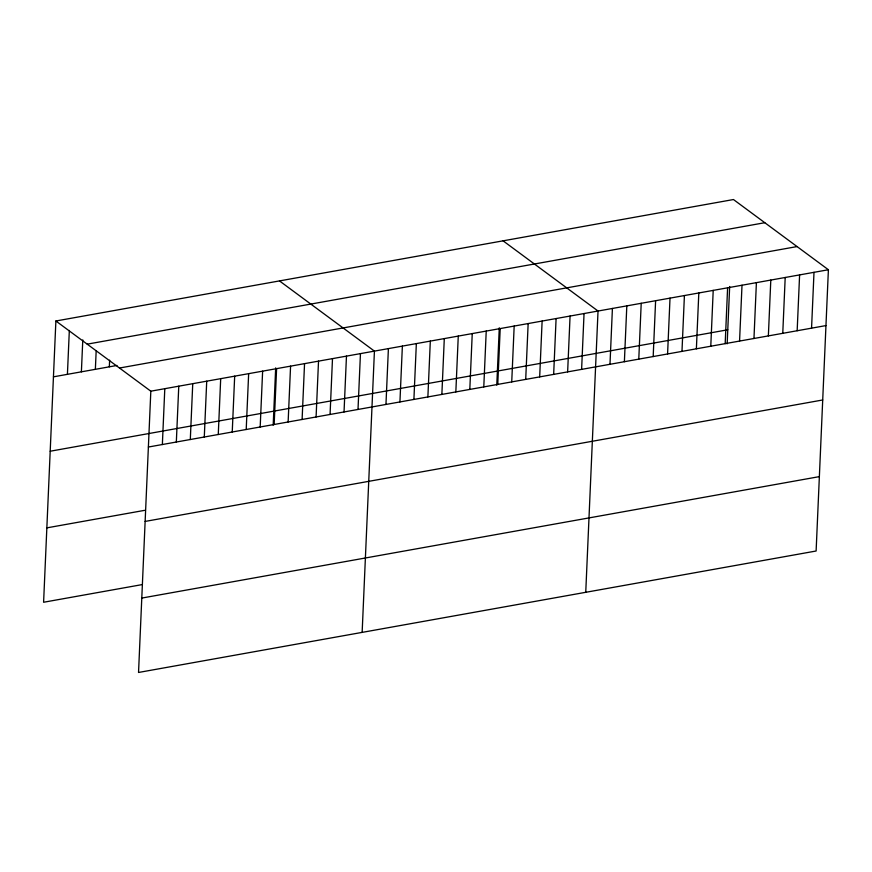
<?xml version="1.0" encoding="UTF-8"?>
<svg xmlns="http://www.w3.org/2000/svg" width="872" height="872" viewBox="0 0 872 872"><rect width="100%" height="100%" fill="white"/><g stroke="black" fill="none" stroke-linecap="round" stroke-linejoin="round"><path stroke-width="1.31" d="M55.884 320.994L150.823 391.19L138.539 672.465L816.116 551.006L828.4 269.742L733.461 199.535L55.884 320.994L43.6 602.258L141.428 584.731M67.417 374.328L69.335 330.455M81.39 371.832L82.786 339.917M95.364 369.325L96.182 350.708M109.338 366.818L109.632 360.169M162.356 444.535L164.797 388.683M176.329 442.028L178.771 386.176M190.303 439.521L192.745 383.68M204.288 437.014L206.719 381.173M218.262 434.507L220.692 378.666M232.235 432.011L234.677 376.159M246.209 429.504L248.651 373.652M260.183 426.997L262.625 371.156M273.187 425.198L275.683 367.864M274.157 424.49L276.598 368.649M288.131 421.983L290.572 366.142M302.104 419.487L304.546 363.635M316.089 416.98L318.52 361.128M330.063 414.473L332.494 358.621M344.037 411.966L346.467 356.125M358.011 409.459L360.452 353.618M362.142 632.385L374.426 351.111L279.476 280.915M385.958 404.455L388.4 348.604M399.932 401.948L402.373 346.097M413.906 399.441L416.347 343.601M427.88 396.934L430.321 341.094M441.864 394.438L444.295 338.587M455.838 391.931L458.269 336.08M469.812 389.424L472.243 333.573M483.786 386.917L486.227 331.077M496.778 385.119L499.285 327.785M497.759 384.41L500.201 328.57M511.733 381.903L514.175 326.063M525.707 379.407L528.149 323.556M539.681 376.9L542.122 321.049M553.655 374.393L556.096 318.553M567.639 371.886L570.07 316.046M581.613 369.379L584.044 313.538M585.744 592.306L598.029 311.032L503.079 240.835M609.986 364.3L612.417 308.448M624.385 361.717L626.815 305.876M638.784 359.133L641.214 303.293M653.183 356.561L655.613 300.709M667.581 353.978L670.012 298.126M681.98 351.394L684.411 295.543M696.379 348.811L698.81 292.97M710.778 346.228L713.209 290.387M725.177 343.655L727.608 287.804M727.161 343.83L729.668 286.496M739.565 341.072L742.007 285.22M753.964 338.489L756.406 282.648M768.363 335.905L770.804 280.065M782.762 333.333L785.203 277.481M797.161 330.75L799.602 274.898M811.559 328.166L814.001 272.326M87.211 344.157L764.788 222.709M53.443 376.835L116.968 365.455M119.486 368.028L797.073 246.569M150.823 391.19L828.4 269.742M50.194 451.227L727.771 329.78M148.382 447.031L825.958 325.583M46.848 527.865L144.676 510.338M145.134 521.423L822.71 399.976M141.787 598.072L819.364 476.624"/></g></svg>
